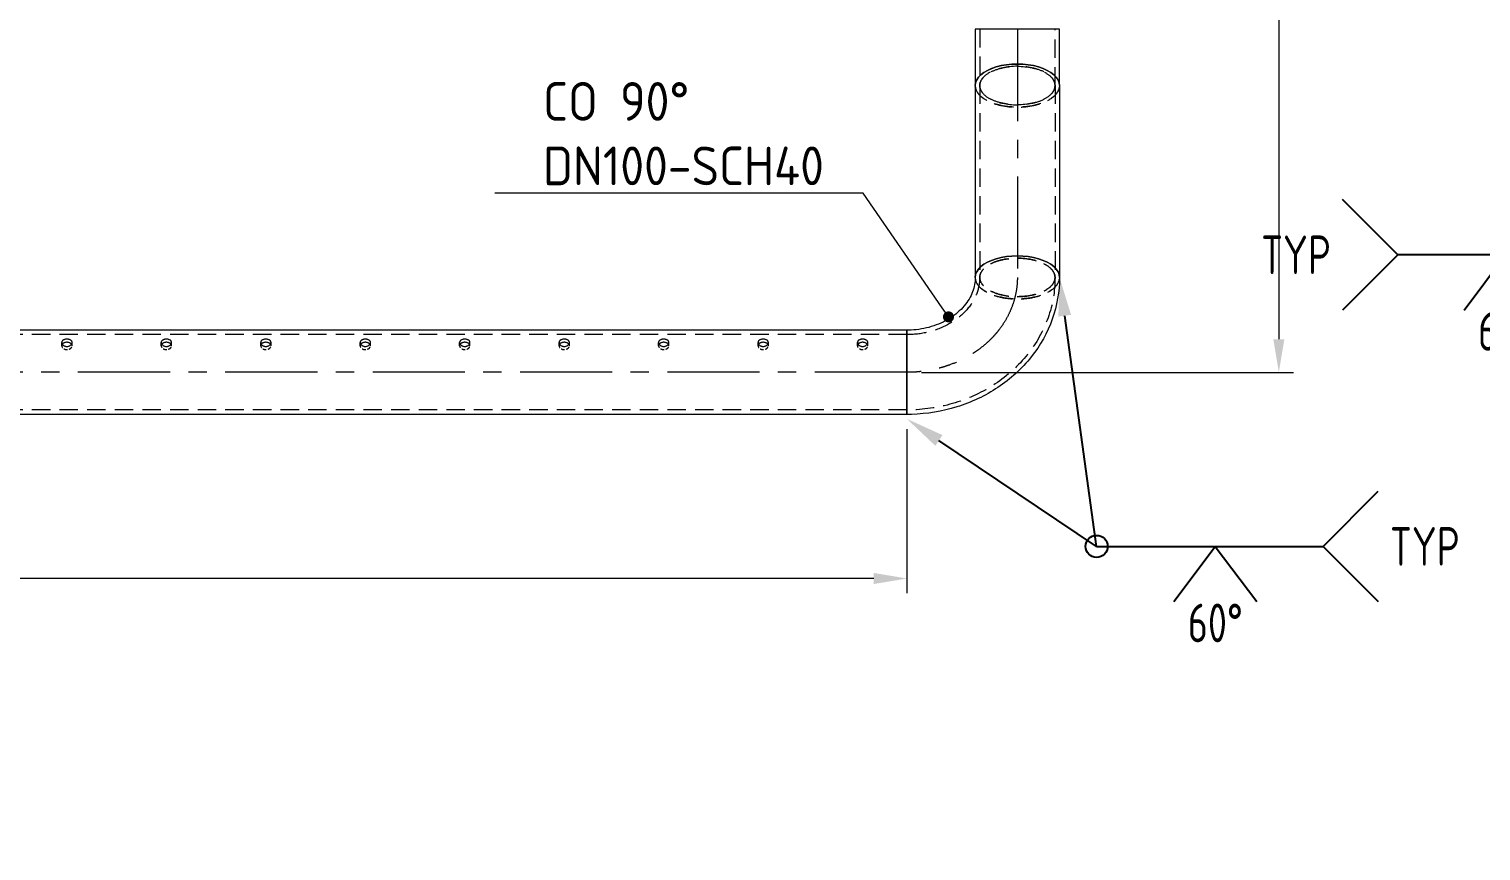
# Model space of a CAD drawing. Header units: millimetres. Extents: x -46397 to 283259, y -8690 to 23983.
# Drawn here: x 167716 to 169687, y 422 to 1538 of the extents above; entities that cross this region are included whole.
import ezdxf
from ezdxf import colors
from ezdxf.entities.mleader import LeaderData, LeaderLine
from ezdxf.math import Vec2, Vec3

# ---------------------------------------------------------------- set-up
doc = ezdxf.new("R2010")
doc.units = ezdxf.units.MM
doc.linetypes.add('CENTER', pattern=[2, 1.25, -0.25, 0.25, -0.25])
doc.linetypes.add('HIDDENX2', pattern=[0.75, 0.5, -0.25])
doc.layers.get('Defpoints').update_dxf_attribs({"lineweight": 0})
for name, color, linetype, lineweight in [('AM_5', 3, 'Continuous', 25), ('DUONGTAM', 1, 'CENTER', 0), ('NETCHINH', 7, 'Continuous', 9), ('PHANTOM 2', 8, 'Continuous', 0)]:
    doc.layers.add(name, color=color, linetype=linetype, lineweight=lineweight)
doc.layers.add('flashshoot', color=7, linetype='Continuous')
doc.styles.add('Arial', font='arial.ttf')
doc.styles.add('GHI CHÚ 1', font='isocp_IV25.ttf', dxfattribs={"width": 0.8})
doc.styles.get("Standard").update_dxf_attribs({"font": 'isocp.shx', "width": 0.8})
doc.dimstyles.new('1-30SCALE', dxfattribs={"dimtxt": 75, "dimasz": 75, "dimexe": 37.5, "dimexo": 30, "dimgap": 30, "dimtad": 1, "dimtoh": 1, "dimdec": 0, "dimdsep": 46, "dimtxsty": 'GHI CHÚ 1', "dimcen": 0.09, "dimclrd": 256, "dimclre": 256, "dimclrt": 2, "dimadec": 0, "dimazin": 0, "dimtfac": 1, "dimtdec": 0, "dimtofl": 0, "dimtmove": 0, "dimatfit": 3, "dimfxl": 1, "dimlwd": 0, "dimlwe": 0, "dimarcsym": 0})

# ---------------------------------------------------------------- blocks, each defined once
blk = doc.blocks.new('_Dot')
at = {"color": 0, "linetype": 'ByBlock', "lineweight": -2}
blk.add_line((-0.5, 0), (-1, 0), dxfattribs=at)
at = {"color": 0, "linetype": 'ByBlock', "const_width": 0.5}
blk.add_lwpolyline([(-0.25, 0, 1), (0.25, 0, 1)], format="xyb", close=True, dxfattribs=at)
blk = doc.blocks.new('A$C46e65358')
at = {"color": 150, "linetype": 'Continuous', "lineweight": 0, "ltscale": 10, "extrusion": (2.28848e-17, 1, 0)}
for p, q in [((1332.2, -259.7), (1217.9, -259.7)), ((1217.9, -259.7), (1217.9, -336.5)), ((1332.2, -336.5), (1332.2, -259.7)), ((1217.9, -336.5), (1217.9, -597)), ((1332.2, -336.5), (1332.2, -597)), ((1125, -668.7), (-3000, -668.7)), ((1125, -783), (1125, -668.7)), ((1125, -668.7), (1125, -783)), ((1125, -783), (-2842, -783))]:
    blk.add_line(p, q, dxfattribs=at)
at = {"color": 1, "linetype": 'HIDDENX2', "lineweight": 0, "ltscale": 50, "extrusion": (2.28848e-17, 1, 0)}
for p, q in [((1223.9, -259.7), (1223.9, -336.5)), ((1326.1, -336.5), (1326.1, -259.7)), ((1223.9, -336.5), (1223.9, -597)), ((1326.1, -336.5), (1326.1, -597)), ((1125, -674.7), (-3000, -674.7)), ((1125, -777), (-2842, -777))]:
    blk.add_line(p, q, dxfattribs=at)
at = {"color": 1, "linetype": 'HIDDENX2', "lineweight": 0, "ltscale": 10, "extrusion": (2.28848e-17, 1, 0)}
for p, q in [((-22, -689.7), (-22, -685.4)), ((-8, -689.7), (-8, -685.4)), ((113, -689.7), (113, -685.4)), ((127, -689.7), (127, -685.4)), ((248, -689.7), (248, -685.4)), ((262, -689.7), (262, -685.4)), ((383, -689.7), (383, -685.4)), ((397, -689.7), (397, -685.4)), ((518, -689.7), (518, -685.4)), ((532, -689.7), (532, -685.4)), ((653, -689.7), (653, -685.4)), ((667, -689.7), (667, -685.4)), ((788, -689.7), (788, -685.4)), ((802, -689.7), (802, -685.4)), ((923, -689.7), (923, -685.4)), ((937, -689.7), (937, -685.4)), ((1058, -689.7), (1058, -685.4)), ((1072, -689.7), (1072, -685.4))]:
    blk.add_line(p, q, dxfattribs=at)
at = {"color": 150, "linetype": 'Continuous', "lineweight": 0, "ltscale": 10}
for centre, major_axis, start_param, end_param in [((1275, -336.5), (57.2, 0), -0.000029, 3.141593), ((1275, -336.5), (-57.2, 0), 0, 0.00003), ((1275, -597), (57.2, 0), -0.000029, 3.141593), ((1275, -597), (-57.2, 0), 0, 0.00003)]:
    blk.add_ellipse(centre, major_axis=major_axis, ratio=0.511877, start_param=start_param, end_param=end_param, dxfattribs=at)
at = {"color": 150, "linetype": 'Continuous', "lineweight": 0, "ltscale": 10, "extrusion": (0, 0, -1)}
for centre, major_axis in [((1275, -336.5), (-57.1, 0)), ((1275, -597), (-57.2, 0))]:
    blk.add_ellipse(centre, major_axis=major_axis, ratio=0.511877, start_param=0, end_param=3.141593, dxfattribs=at)
at = {"color": 1, "linetype": 'HIDDENX2', "lineweight": 0, "ltscale": 50}
for centre, major_axis, start_param, end_param in [((1275, -336.5), (51.1, 0), -3.141592653589793, 3.141592653589793), ((1275, -336.5), (-57.2, 0), 0.000029, 3.141563), ((1275, -597), (51.1, 0), -3.141592653589798, 3.141592653589789), ((1275, -597), (-57.2, 0), 0.000029, 3.141563)]:
    blk.add_ellipse(centre, major_axis=major_axis, ratio=0.511877, start_param=start_param, end_param=end_param, dxfattribs=at)
at = {"color": 1, "linetype": 'HIDDENX2', "lineweight": 0, "ltscale": 50, "extrusion": (0, 0, -1)}
blk.add_ellipse((1275, -336.5), major_axis=(-51.1, 0), ratio=0.511877, dxfattribs=at)
for centre, major_axis, start_param, end_param in [((1275, -336.5), (57.2, 0), 0, 3.141593), ((1275, -597), (51.1, 0), -3.141592653589793, 3.141592653589793), ((1275, -597), (57.1, 0), 0, 3.141593)]:
    blk.add_ellipse(centre, major_axis=major_axis, ratio=0.511877, start_param=start_param, end_param=end_param, dxfattribs=at)
at = {"color": 150, "linetype": 'Continuous', "lineweight": 0, "ltscale": 10}
for points, knots in [([(1217.9, -597), (1217.9, -603.5), (1216.7, -610.1), (1211.7, -623.1), (1207.9, -629.6), (1197.5, -642), (1190.8, -647.8), (1175.6, -657.3), (1167.2, -661.1), (1149.5, -666.5), (1140.2, -668.1), (1128.8, -668.7), (1126.9, -668.7), (1125, -668.7)], [0, 0, 0, 0, 0.314159, 0.314159, 0.628319, 0.628319, 0.942478, 0.942478, 1.2328, 1.2328, 1.514052, 1.514052, 1.570796, 1.570796, 1.570796, 1.570796]), ([(1332.2, -597), (1332.2, -616.2), (1328.8, -635.4), (1315.8, -672.1), (1306.1, -689.4), (1281.2, -720.9), (1265.8, -734.9), (1231.5, -757.8), (1212.6, -766.7), (1172.9, -779), (1152.2, -782.3), (1129.2, -783), (1127.1, -783), (1125, -783)], [0, 0, 0, 0, 0.295363, 0.295363, 0.596531, 0.596531, 0.91069, 0.91069, 1.224849, 1.224849, 1.539008, 1.539008, 1.570796, 1.570796, 1.570796, 1.570796]), ([(-15, -680.8), (-14.6, -680.8), (-14.1, -680.8), (-13.2, -680.9), (-12.8, -681), (-11.9, -681.2), (-11.5, -681.4), (-10.7, -681.7), (-10.4, -681.9), (-9.7, -682.3), (-9.4, -682.5), (-8.9, -683), (-8.7, -683.3), (-8.4, -683.9), (-8.2, -684.2), (-8, -684.8), (-8, -685.1), (-8, -685.7), (-8, -686.1), (-8.2, -686.7), (-8.4, -687.1), (-8.7, -687.7), (-8.9, -688), (-9.4, -688.6), (-9.7, -688.9), (-10.4, -689.3), (-10.7, -689.6), (-11.5, -690), (-11.9, -690.1), (-12.8, -690.4), (-13.2, -690.5), (-14.1, -690.7), (-14.6, -690.7), (-15.4, -690.7), (-15.9, -690.7), (-16.8, -690.5), (-17.2, -690.4), (-18.1, -690.1), (-18.5, -690), (-19.3, -689.6), (-19.6, -689.3), (-20.3, -688.9), (-20.6, -688.6), (-21.1, -688), (-21.3, -687.7), (-21.6, -687.1), (-21.8, -686.7), (-22, -686.1), (-22, -685.7), (-22, -685.1), (-22, -684.8), (-21.8, -684.2), (-21.6, -683.9), (-21.3, -683.3), (-21.1, -683), (-20.6, -682.5), (-20.3, -682.3), (-19.6, -681.9), (-19.3, -681.7), (-18.5, -681.4), (-18.1, -681.2), (-17.2, -681), (-16.8, -680.9), (-15.9, -680.8), (-15.4, -680.8), (-15, -680.8)], [0, 0, 0, 0, 1.319832, 1.319832, 2.639664, 2.639664, 3.959497, 3.959497, 5.279329, 5.279329, 6.599151, 6.599151, 7.918973, 7.918973, 9.238795, 9.238795, 10.558617, 10.558617, 11.878439, 11.878439, 13.198261, 13.198261, 14.518084, 14.518084, 15.837906, 15.837906, 17.157738, 17.157738, 18.47757, 18.47757, 19.797402, 19.797402, 21.117235, 21.117235, 22.437067, 22.437067, 23.756899, 23.756899, 25.076731, 25.076731, 26.396564, 26.396564, 27.716386, 27.716386, 29.036208, 29.036208, 30.35603, 30.35603, 31.675852, 31.675852, 32.995674, 32.995674, 34.315496, 34.315496, 35.635318, 35.635318, 36.95514, 36.95514, 38.274973, 38.274973, 39.594805, 39.594805, 40.914637, 40.914637, 42.234469, 42.234469, 42.234469, 42.234469]), ([(-15, -685.1), (-15.4, -685.1), (-15.9, -685.1), (-16.8, -685.2), (-17.2, -685.3), (-18.1, -685.5), (-18.5, -685.7), (-19.3, -686), (-19.6, -686.2), (-20.3, -686.6), (-20.6, -686.8), (-21, -687.2), (-21.2, -687.4), (-21.3, -687.6)], [0, 0, 0, 0, 1.320193, 1.320193, 2.640387, 2.640387, 3.96058, 3.96058, 5.280773, 5.280773, 6.600951, 6.600951, 7.575934, 7.575934, 7.575934, 7.575934]), ([(-8.7, -687.6), (-8.8, -687.4), (-9, -687.2), (-9.4, -686.8), (-9.7, -686.6), (-10.4, -686.2), (-10.7, -686), (-11.5, -685.7), (-11.9, -685.5), (-12.8, -685.3), (-13.2, -685.2), (-14.1, -685.1), (-14.6, -685.1), (-15, -685.1)], [34.669998, 34.669998, 34.669998, 34.669998, 35.644982, 35.644982, 36.965159, 36.965159, 38.285352, 38.285352, 39.605546, 39.605546, 40.925739, 40.925739, 42.245932, 42.245932, 42.245932, 42.245932]), ([(120, -680.8), (120.4, -680.8), (120.9, -680.8), (121.8, -680.9), (122.2, -681), (123.1, -681.2), (123.5, -681.4), (124.3, -681.7), (124.6, -681.9), (125.3, -682.3), (125.6, -682.5), (126.1, -683), (126.3, -683.3), (126.6, -683.9), (126.8, -684.2), (127, -684.8), (127, -685.1), (127, -685.7), (127, -686.1), (126.8, -686.7), (126.6, -687.1), (126.3, -687.7), (126.1, -688), (125.6, -688.6), (125.3, -688.9), (124.6, -689.3), (124.3, -689.6), (123.5, -690), (123.1, -690.1), (122.2, -690.4), (121.8, -690.5), (120.9, -690.7), (120.4, -690.7), (119.6, -690.7), (119.1, -690.7), (118.2, -690.5), (117.8, -690.4), (116.9, -690.1), (116.5, -690), (115.7, -689.6), (115.4, -689.3), (114.7, -688.9), (114.4, -688.6), (113.9, -688), (113.7, -687.7), (113.4, -687.1), (113.2, -686.7), (113, -686.1), (113, -685.7), (113, -685.1), (113, -684.8), (113.2, -684.2), (113.4, -683.9), (113.7, -683.3), (113.9, -683), (114.4, -682.5), (114.7, -682.3), (115.4, -681.9), (115.7, -681.7), (116.5, -681.4), (116.9, -681.2), (117.8, -681), (118.2, -680.9), (119.1, -680.8), (119.6, -680.8), (120, -680.8)], [0, 0, 0, 0, 1.319832, 1.319832, 2.639664, 2.639664, 3.959497, 3.959497, 5.279329, 5.279329, 6.599151, 6.599151, 7.918973, 7.918973, 9.238795, 9.238795, 10.558617, 10.558617, 11.878439, 11.878439, 13.198261, 13.198261, 14.518084, 14.518084, 15.837906, 15.837906, 17.157738, 17.157738, 18.47757, 18.47757, 19.797402, 19.797402, 21.117235, 21.117235, 22.437067, 22.437067, 23.756899, 23.756899, 25.076731, 25.076731, 26.396564, 26.396564, 27.716386, 27.716386, 29.036208, 29.036208, 30.35603, 30.35603, 31.675852, 31.675852, 32.995674, 32.995674, 34.315496, 34.315496, 35.635318, 35.635318, 36.95514, 36.95514, 38.274973, 38.274973, 39.594805, 39.594805, 40.914637, 40.914637, 42.234469, 42.234469, 42.234469, 42.234469]), ([(120, -685.1), (119.6, -685.1), (119.1, -685.1), (118.2, -685.2), (117.8, -685.3), (116.9, -685.5), (116.5, -685.7), (115.7, -686), (115.4, -686.2), (114.7, -686.6), (114.4, -686.8), (114, -687.2), (113.8, -687.4), (113.7, -687.6)], [0, 0, 0, 0, 1.320193, 1.320193, 2.640387, 2.640387, 3.96058, 3.96058, 5.280773, 5.280773, 6.600951, 6.600951, 7.575934, 7.575934, 7.575934, 7.575934]), ([(126.3, -687.6), (126.2, -687.4), (126, -687.2), (125.6, -686.8), (125.3, -686.6), (124.6, -686.2), (124.3, -686), (123.5, -685.7), (123.1, -685.5), (122.2, -685.3), (121.8, -685.2), (120.9, -685.1), (120.4, -685.1), (120, -685.1)], [34.669998, 34.669998, 34.669998, 34.669998, 35.644982, 35.644982, 36.965159, 36.965159, 38.285352, 38.285352, 39.605546, 39.605546, 40.925739, 40.925739, 42.245932, 42.245932, 42.245932, 42.245932]), ([(255, -680.8), (255.4, -680.8), (255.9, -680.8), (256.8, -680.9), (257.2, -681), (258.1, -681.2), (258.5, -681.4), (259.3, -681.7), (259.6, -681.9), (260.3, -682.3), (260.6, -682.5), (261.1, -683), (261.3, -683.3), (261.6, -683.9), (261.8, -684.2), (262, -684.8), (262, -685.1), (262, -685.7), (262, -686.1), (261.8, -686.7), (261.6, -687.1), (261.3, -687.7), (261.1, -688), (260.6, -688.6), (260.3, -688.9), (259.6, -689.3), (259.3, -689.6), (258.5, -690), (258.1, -690.1), (257.2, -690.4), (256.8, -690.5), (255.9, -690.7), (255.4, -690.7), (254.6, -690.7), (254.1, -690.7), (253.2, -690.5), (252.8, -690.4), (251.9, -690.1), (251.5, -690), (250.7, -689.6), (250.4, -689.3), (249.7, -688.9), (249.4, -688.6), (248.9, -688), (248.7, -687.7), (248.4, -687.1), (248.2, -686.7), (248, -686.1), (248, -685.7), (248, -685.1), (248, -684.8), (248.2, -684.2), (248.4, -683.9), (248.7, -683.3), (248.9, -683), (249.4, -682.5), (249.7, -682.3), (250.4, -681.9), (250.7, -681.7), (251.5, -681.4), (251.9, -681.2), (252.8, -681), (253.2, -680.9), (254.1, -680.8), (254.6, -680.8), (255, -680.8)], [0, 0, 0, 0, 1.319832, 1.319832, 2.639664, 2.639664, 3.959497, 3.959497, 5.279329, 5.279329, 6.599151, 6.599151, 7.918973, 7.918973, 9.238795, 9.238795, 10.558617, 10.558617, 11.878439, 11.878439, 13.198261, 13.198261, 14.518084, 14.518084, 15.837906, 15.837906, 17.157738, 17.157738, 18.47757, 18.47757, 19.797402, 19.797402, 21.117235, 21.117235, 22.437067, 22.437067, 23.756899, 23.756899, 25.076731, 25.076731, 26.396564, 26.396564, 27.716386, 27.716386, 29.036208, 29.036208, 30.35603, 30.35603, 31.675852, 31.675852, 32.995674, 32.995674, 34.315496, 34.315496, 35.635318, 35.635318, 36.95514, 36.95514, 38.274973, 38.274973, 39.594805, 39.594805, 40.914637, 40.914637, 42.234469, 42.234469, 42.234469, 42.234469]), ([(255, -685.1), (254.6, -685.1), (254.1, -685.1), (253.2, -685.2), (252.8, -685.3), (251.9, -685.5), (251.5, -685.7), (250.7, -686), (250.4, -686.2), (249.7, -686.6), (249.4, -686.8), (249, -687.2), (248.8, -687.4), (248.7, -687.6)], [0, 0, 0, 0, 1.320193, 1.320193, 2.640387, 2.640387, 3.96058, 3.96058, 5.280773, 5.280773, 6.600951, 6.600951, 7.575934, 7.575934, 7.575934, 7.575934]), ([(261.3, -687.6), (261.2, -687.4), (261, -687.2), (260.6, -686.8), (260.3, -686.6), (259.6, -686.2), (259.3, -686), (258.5, -685.7), (258.1, -685.5), (257.2, -685.3), (256.8, -685.2), (255.9, -685.1), (255.4, -685.1), (255, -685.1)], [34.669998, 34.669998, 34.669998, 34.669998, 35.644982, 35.644982, 36.965159, 36.965159, 38.285352, 38.285352, 39.605546, 39.605546, 40.925739, 40.925739, 42.245932, 42.245932, 42.245932, 42.245932]), ([(390, -680.8), (390.4, -680.8), (390.9, -680.8), (391.8, -680.9), (392.2, -681), (393.1, -681.2), (393.5, -681.4), (394.3, -681.7), (394.6, -681.9), (395.3, -682.3), (395.6, -682.5), (396.1, -683), (396.3, -683.3), (396.6, -683.9), (396.8, -684.2), (397, -684.8), (397, -685.1), (397, -685.7), (397, -686.1), (396.8, -686.7), (396.6, -687.1), (396.3, -687.7), (396.1, -688), (395.6, -688.6), (395.3, -688.9), (394.6, -689.3), (394.3, -689.6), (393.5, -690), (393.1, -690.1), (392.2, -690.4), (391.8, -690.5), (390.9, -690.7), (390.4, -690.7), (389.6, -690.7), (389.1, -690.7), (388.2, -690.5), (387.8, -690.4), (386.9, -690.1), (386.5, -690), (385.7, -689.6), (385.4, -689.3), (384.7, -688.9), (384.4, -688.6), (383.9, -688), (383.7, -687.7), (383.4, -687.1), (383.2, -686.7), (383, -686.1), (383, -685.7), (383, -685.1), (383, -684.8), (383.2, -684.2), (383.4, -683.9), (383.7, -683.3), (383.9, -683), (384.4, -682.5), (384.7, -682.3), (385.4, -681.9), (385.7, -681.7), (386.5, -681.4), (386.9, -681.2), (387.8, -681), (388.2, -680.9), (389.1, -680.8), (389.6, -680.8), (390, -680.8)], [0, 0, 0, 0, 1.319832, 1.319832, 2.639664, 2.639664, 3.959497, 3.959497, 5.279329, 5.279329, 6.599151, 6.599151, 7.918973, 7.918973, 9.238795, 9.238795, 10.558617, 10.558617, 11.878439, 11.878439, 13.198261, 13.198261, 14.518084, 14.518084, 15.837906, 15.837906, 17.157738, 17.157738, 18.47757, 18.47757, 19.797402, 19.797402, 21.117235, 21.117235, 22.437067, 22.437067, 23.756899, 23.756899, 25.076731, 25.076731, 26.396564, 26.396564, 27.716386, 27.716386, 29.036208, 29.036208, 30.35603, 30.35603, 31.675852, 31.675852, 32.995674, 32.995674, 34.315496, 34.315496, 35.635318, 35.635318, 36.95514, 36.95514, 38.274973, 38.274973, 39.594805, 39.594805, 40.914637, 40.914637, 42.234469, 42.234469, 42.234469, 42.234469]), ([(390, -685.1), (389.6, -685.1), (389.1, -685.1), (388.2, -685.2), (387.8, -685.3), (386.9, -685.5), (386.5, -685.7), (385.7, -686), (385.4, -686.2), (384.7, -686.6), (384.4, -686.8), (384, -687.2), (383.8, -687.4), (383.7, -687.6)], [0, 0, 0, 0, 1.320193, 1.320193, 2.640387, 2.640387, 3.96058, 3.96058, 5.280773, 5.280773, 6.600951, 6.600951, 7.575934, 7.575934, 7.575934, 7.575934]), ([(396.3, -687.6), (396.2, -687.4), (396, -687.2), (395.6, -686.8), (395.3, -686.6), (394.6, -686.2), (394.3, -686), (393.5, -685.7), (393.1, -685.5), (392.2, -685.3), (391.8, -685.2), (390.9, -685.1), (390.4, -685.1), (390, -685.1)], [34.669998, 34.669998, 34.669998, 34.669998, 35.644982, 35.644982, 36.965159, 36.965159, 38.285352, 38.285352, 39.605546, 39.605546, 40.925739, 40.925739, 42.245932, 42.245932, 42.245932, 42.245932]), ([(525, -680.8), (525.4, -680.8), (525.9, -680.8), (526.8, -680.9), (527.2, -681), (528.1, -681.2), (528.5, -681.4), (529.3, -681.7), (529.6, -681.9), (530.3, -682.3), (530.6, -682.5), (531.1, -683), (531.3, -683.3), (531.6, -683.9), (531.8, -684.2), (532, -684.8), (532, -685.1), (532, -685.7), (532, -686.1), (531.8, -686.7), (531.6, -687.1), (531.3, -687.7), (531.1, -688), (530.6, -688.6), (530.3, -688.9), (529.6, -689.3), (529.3, -689.6), (528.5, -690), (528.1, -690.1), (527.2, -690.4), (526.8, -690.5), (525.9, -690.7), (525.4, -690.7), (524.6, -690.7), (524.1, -690.7), (523.2, -690.5), (522.8, -690.4), (521.9, -690.1), (521.5, -690), (520.7, -689.6), (520.4, -689.3), (519.7, -688.9), (519.4, -688.6), (518.9, -688), (518.7, -687.7), (518.4, -687.1), (518.2, -686.7), (518, -686.1), (518, -685.7), (518, -685.1), (518, -684.8), (518.2, -684.2), (518.4, -683.9), (518.7, -683.3), (518.9, -683), (519.4, -682.5), (519.7, -682.3), (520.4, -681.9), (520.7, -681.7), (521.5, -681.4), (521.9, -681.2), (522.8, -681), (523.2, -680.9), (524.1, -680.8), (524.6, -680.8), (525, -680.8)], [0, 0, 0, 0, 1.319832, 1.319832, 2.639664, 2.639664, 3.959497, 3.959497, 5.279329, 5.279329, 6.599151, 6.599151, 7.918973, 7.918973, 9.238795, 9.238795, 10.558617, 10.558617, 11.878439, 11.878439, 13.198261, 13.198261, 14.518084, 14.518084, 15.837906, 15.837906, 17.157738, 17.157738, 18.47757, 18.47757, 19.797402, 19.797402, 21.117235, 21.117235, 22.437067, 22.437067, 23.756899, 23.756899, 25.076731, 25.076731, 26.396564, 26.396564, 27.716386, 27.716386, 29.036208, 29.036208, 30.35603, 30.35603, 31.675852, 31.675852, 32.995674, 32.995674, 34.315496, 34.315496, 35.635318, 35.635318, 36.95514, 36.95514, 38.274973, 38.274973, 39.594805, 39.594805, 40.914637, 40.914637, 42.234469, 42.234469, 42.234469, 42.234469]), ([(525, -685.1), (524.6, -685.1), (524.1, -685.1), (523.2, -685.2), (522.8, -685.3), (521.9, -685.5), (521.5, -685.7), (520.7, -686), (520.4, -686.2), (519.7, -686.6), (519.4, -686.8), (519, -687.2), (518.8, -687.4), (518.7, -687.6)], [0, 0, 0, 0, 1.320193, 1.320193, 2.640387, 2.640387, 3.96058, 3.96058, 5.280773, 5.280773, 6.600951, 6.600951, 7.575934, 7.575934, 7.575934, 7.575934]), ([(531.3, -687.6), (531.2, -687.4), (531, -687.2), (530.6, -686.8), (530.3, -686.6), (529.6, -686.2), (529.3, -686), (528.5, -685.7), (528.1, -685.5), (527.2, -685.3), (526.8, -685.2), (525.9, -685.1), (525.4, -685.1), (525, -685.1)], [34.669998, 34.669998, 34.669998, 34.669998, 35.644982, 35.644982, 36.965159, 36.965159, 38.285352, 38.285352, 39.605546, 39.605546, 40.925739, 40.925739, 42.245932, 42.245932, 42.245932, 42.245932]), ([(660, -680.8), (660.4, -680.8), (660.9, -680.8), (661.8, -680.9), (662.2, -681), (663.1, -681.2), (663.5, -681.4), (664.3, -681.7), (664.6, -681.9), (665.3, -682.3), (665.6, -682.5), (666.1, -683), (666.3, -683.3), (666.6, -683.9), (666.8, -684.2), (667, -684.8), (667, -685.1), (667, -685.7), (667, -686.1), (666.8, -686.7), (666.6, -687.1), (666.3, -687.7), (666.1, -688), (665.6, -688.6), (665.3, -688.9), (664.6, -689.3), (664.3, -689.6), (663.5, -690), (663.1, -690.1), (662.2, -690.4), (661.8, -690.5), (660.9, -690.7), (660.4, -690.7), (659.6, -690.7), (659.1, -690.7), (658.2, -690.5), (657.8, -690.4), (656.9, -690.1), (656.5, -690), (655.7, -689.6), (655.4, -689.3), (654.7, -688.9), (654.4, -688.6), (653.9, -688), (653.7, -687.7), (653.4, -687.1), (653.2, -686.7), (653, -686.1), (653, -685.7), (653, -685.1), (653, -684.8), (653.2, -684.2), (653.4, -683.9), (653.7, -683.3), (653.9, -683), (654.4, -682.5), (654.7, -682.3), (655.4, -681.9), (655.7, -681.7), (656.5, -681.4), (656.9, -681.2), (657.8, -681), (658.2, -680.9), (659.1, -680.8), (659.6, -680.8), (660, -680.8)], [0, 0, 0, 0, 1.319832, 1.319832, 2.639664, 2.639664, 3.959497, 3.959497, 5.279329, 5.279329, 6.599151, 6.599151, 7.918973, 7.918973, 9.238795, 9.238795, 10.558617, 10.558617, 11.878439, 11.878439, 13.198261, 13.198261, 14.518084, 14.518084, 15.837906, 15.837906, 17.157738, 17.157738, 18.47757, 18.47757, 19.797402, 19.797402, 21.117235, 21.117235, 22.437067, 22.437067, 23.756899, 23.756899, 25.076731, 25.076731, 26.396564, 26.396564, 27.716386, 27.716386, 29.036208, 29.036208, 30.35603, 30.35603, 31.675852, 31.675852, 32.995674, 32.995674, 34.315496, 34.315496, 35.635318, 35.635318, 36.95514, 36.95514, 38.274973, 38.274973, 39.594805, 39.594805, 40.914637, 40.914637, 42.234469, 42.234469, 42.234469, 42.234469]), ([(660, -685.1), (659.6, -685.1), (659.1, -685.1), (658.2, -685.2), (657.8, -685.3), (656.9, -685.5), (656.5, -685.7), (655.7, -686), (655.4, -686.2), (654.7, -686.6), (654.4, -686.8), (654, -687.2), (653.8, -687.4), (653.7, -687.6)], [0, 0, 0, 0, 1.320193, 1.320193, 2.640387, 2.640387, 3.96058, 3.96058, 5.280773, 5.280773, 6.600951, 6.600951, 7.575934, 7.575934, 7.575934, 7.575934]), ([(666.3, -687.6), (666.2, -687.4), (666, -687.2), (665.6, -686.8), (665.3, -686.6), (664.6, -686.2), (664.3, -686), (663.5, -685.7), (663.1, -685.5), (662.2, -685.3), (661.8, -685.2), (660.9, -685.1), (660.4, -685.1), (660, -685.1)], [34.669998, 34.669998, 34.669998, 34.669998, 35.644982, 35.644982, 36.965159, 36.965159, 38.285352, 38.285352, 39.605546, 39.605546, 40.925739, 40.925739, 42.245932, 42.245932, 42.245932, 42.245932]), ([(795, -680.8), (795.4, -680.8), (795.9, -680.8), (796.8, -680.9), (797.2, -681), (798.1, -681.2), (798.5, -681.4), (799.3, -681.7), (799.6, -681.9), (800.3, -682.3), (800.6, -682.5), (801.1, -683), (801.3, -683.3), (801.6, -683.9), (801.8, -684.2), (802, -684.8), (802, -685.1), (802, -685.7), (802, -686.1), (801.8, -686.7), (801.6, -687.1), (801.3, -687.7), (801.1, -688), (800.6, -688.6), (800.3, -688.9), (799.6, -689.3), (799.3, -689.6), (798.5, -690), (798.1, -690.1), (797.2, -690.4), (796.8, -690.5), (795.9, -690.7), (795.4, -690.7), (794.6, -690.7), (794.1, -690.7), (793.2, -690.5), (792.8, -690.4), (791.9, -690.1), (791.5, -690), (790.7, -689.6), (790.4, -689.3), (789.7, -688.9), (789.4, -688.6), (788.9, -688), (788.7, -687.7), (788.4, -687.1), (788.2, -686.7), (788, -686.1), (788, -685.7), (788, -685.1), (788, -684.8), (788.2, -684.2), (788.4, -683.9), (788.7, -683.3), (788.9, -683), (789.4, -682.5), (789.7, -682.3), (790.4, -681.9), (790.7, -681.7), (791.5, -681.4), (791.9, -681.2), (792.8, -681), (793.2, -680.9), (794.1, -680.8), (794.6, -680.8), (795, -680.8)], [0, 0, 0, 0, 1.319832, 1.319832, 2.639664, 2.639664, 3.959497, 3.959497, 5.279329, 5.279329, 6.599151, 6.599151, 7.918973, 7.918973, 9.238795, 9.238795, 10.558617, 10.558617, 11.878439, 11.878439, 13.198261, 13.198261, 14.518084, 14.518084, 15.837906, 15.837906, 17.157738, 17.157738, 18.47757, 18.47757, 19.797402, 19.797402, 21.117235, 21.117235, 22.437067, 22.437067, 23.756899, 23.756899, 25.076731, 25.076731, 26.396564, 26.396564, 27.716386, 27.716386, 29.036208, 29.036208, 30.35603, 30.35603, 31.675852, 31.675852, 32.995674, 32.995674, 34.315496, 34.315496, 35.635318, 35.635318, 36.95514, 36.95514, 38.274973, 38.274973, 39.594805, 39.594805, 40.914637, 40.914637, 42.234469, 42.234469, 42.234469, 42.234469]), ([(795, -685.1), (794.6, -685.1), (794.1, -685.1), (793.2, -685.2), (792.8, -685.3), (791.9, -685.5), (791.5, -685.7), (790.7, -686), (790.4, -686.2), (789.7, -686.6), (789.4, -686.8), (789, -687.2), (788.8, -687.4), (788.7, -687.6)], [0, 0, 0, 0, 1.320193, 1.320193, 2.640387, 2.640387, 3.96058, 3.96058, 5.280773, 5.280773, 6.600951, 6.600951, 7.575934, 7.575934, 7.575934, 7.575934]), ([(801.3, -687.6), (801.2, -687.4), (801, -687.2), (800.6, -686.8), (800.3, -686.6), (799.6, -686.2), (799.3, -686), (798.5, -685.7), (798.1, -685.5), (797.2, -685.3), (796.8, -685.2), (795.9, -685.1), (795.4, -685.1), (795, -685.1)], [34.669998, 34.669998, 34.669998, 34.669998, 35.644982, 35.644982, 36.965159, 36.965159, 38.285352, 38.285352, 39.605546, 39.605546, 40.925739, 40.925739, 42.245932, 42.245932, 42.245932, 42.245932]), ([(930, -680.8), (930.4, -680.8), (930.9, -680.8), (931.8, -680.9), (932.2, -681), (933.1, -681.2), (933.5, -681.4), (934.3, -681.7), (934.6, -681.9), (935.3, -682.3), (935.6, -682.5), (936.1, -683), (936.3, -683.3), (936.6, -683.9), (936.8, -684.2), (937, -684.8), (937, -685.1), (937, -685.7), (937, -686.1), (936.8, -686.7), (936.6, -687.1), (936.3, -687.7), (936.1, -688), (935.6, -688.6), (935.3, -688.9), (934.6, -689.3), (934.3, -689.6), (933.5, -690), (933.1, -690.1), (932.2, -690.4), (931.8, -690.5), (930.9, -690.7), (930.4, -690.7), (929.6, -690.7), (929.1, -690.7), (928.2, -690.5), (927.8, -690.4), (926.9, -690.1), (926.5, -690), (925.7, -689.6), (925.4, -689.3), (924.7, -688.9), (924.4, -688.6), (923.9, -688), (923.7, -687.7), (923.4, -687.1), (923.2, -686.7), (923, -686.1), (923, -685.7), (923, -685.1), (923, -684.8), (923.2, -684.2), (923.4, -683.9), (923.7, -683.3), (923.9, -683), (924.4, -682.5), (924.7, -682.3), (925.4, -681.9), (925.7, -681.7), (926.5, -681.4), (926.9, -681.2), (927.8, -681), (928.2, -680.9), (929.1, -680.8), (929.6, -680.8), (930, -680.8)], [0, 0, 0, 0, 1.319832, 1.319832, 2.639664, 2.639664, 3.959497, 3.959497, 5.279329, 5.279329, 6.599151, 6.599151, 7.918973, 7.918973, 9.238795, 9.238795, 10.558617, 10.558617, 11.878439, 11.878439, 13.198261, 13.198261, 14.518084, 14.518084, 15.837906, 15.837906, 17.157738, 17.157738, 18.47757, 18.47757, 19.797402, 19.797402, 21.117235, 21.117235, 22.437067, 22.437067, 23.756899, 23.756899, 25.076731, 25.076731, 26.396564, 26.396564, 27.716386, 27.716386, 29.036208, 29.036208, 30.35603, 30.35603, 31.675852, 31.675852, 32.995674, 32.995674, 34.315496, 34.315496, 35.635318, 35.635318, 36.95514, 36.95514, 38.274973, 38.274973, 39.594805, 39.594805, 40.914637, 40.914637, 42.234469, 42.234469, 42.234469, 42.234469]), ([(930, -685.1), (929.6, -685.1), (929.1, -685.1), (928.2, -685.2), (927.8, -685.3), (926.9, -685.5), (926.5, -685.7), (925.7, -686), (925.4, -686.2), (924.7, -686.6), (924.4, -686.8), (924, -687.2), (923.8, -687.4), (923.7, -687.6)], [0, 0, 0, 0, 1.320193, 1.320193, 2.640387, 2.640387, 3.96058, 3.96058, 5.280773, 5.280773, 6.600951, 6.600951, 7.575934, 7.575934, 7.575934, 7.575934]), ([(936.3, -687.6), (936.2, -687.4), (936, -687.2), (935.6, -686.8), (935.3, -686.6), (934.6, -686.2), (934.3, -686), (933.5, -685.7), (933.1, -685.5), (932.2, -685.3), (931.8, -685.2), (930.9, -685.1), (930.4, -685.1), (930, -685.1)], [34.669998, 34.669998, 34.669998, 34.669998, 35.644982, 35.644982, 36.965159, 36.965159, 38.285352, 38.285352, 39.605546, 39.605546, 40.925739, 40.925739, 42.245932, 42.245932, 42.245932, 42.245932]), ([(1065, -680.8), (1065.4, -680.8), (1065.9, -680.8), (1066.8, -680.9), (1067.2, -681), (1068.1, -681.2), (1068.5, -681.4), (1069.3, -681.7), (1069.6, -681.9), (1070.3, -682.3), (1070.6, -682.5), (1071.1, -683), (1071.3, -683.3), (1071.6, -683.9), (1071.8, -684.2), (1072, -684.8), (1072, -685.1), (1072, -685.7), (1072, -686.1), (1071.8, -686.7), (1071.6, -687.1), (1071.3, -687.7), (1071.1, -688), (1070.6, -688.6), (1070.3, -688.9), (1069.6, -689.3), (1069.3, -689.6), (1068.5, -690), (1068.1, -690.1), (1067.2, -690.4), (1066.8, -690.5), (1065.9, -690.7), (1065.4, -690.7), (1064.6, -690.7), (1064.1, -690.7), (1063.2, -690.5), (1062.8, -690.4), (1061.9, -690.1), (1061.5, -690), (1060.7, -689.6), (1060.4, -689.3), (1059.7, -688.9), (1059.4, -688.6), (1058.9, -688), (1058.7, -687.7), (1058.4, -687.1), (1058.2, -686.7), (1058, -686.1), (1058, -685.7), (1058, -685.1), (1058, -684.8), (1058.2, -684.2), (1058.4, -683.9), (1058.7, -683.3), (1058.9, -683), (1059.4, -682.5), (1059.7, -682.3), (1060.4, -681.9), (1060.7, -681.7), (1061.5, -681.4), (1061.9, -681.2), (1062.8, -681), (1063.2, -680.9), (1064.1, -680.8), (1064.6, -680.8), (1065, -680.8)], [0, 0, 0, 0, 1.319832, 1.319832, 2.639664, 2.639664, 3.959497, 3.959497, 5.279329, 5.279329, 6.599151, 6.599151, 7.918973, 7.918973, 9.238795, 9.238795, 10.558617, 10.558617, 11.878439, 11.878439, 13.198261, 13.198261, 14.518084, 14.518084, 15.837906, 15.837906, 17.157738, 17.157738, 18.47757, 18.47757, 19.797402, 19.797402, 21.117235, 21.117235, 22.437067, 22.437067, 23.756899, 23.756899, 25.076731, 25.076731, 26.396564, 26.396564, 27.716386, 27.716386, 29.036208, 29.036208, 30.35603, 30.35603, 31.675852, 31.675852, 32.995674, 32.995674, 34.315496, 34.315496, 35.635318, 35.635318, 36.95514, 36.95514, 38.274973, 38.274973, 39.594805, 39.594805, 40.914637, 40.914637, 42.234469, 42.234469, 42.234469, 42.234469]), ([(1065, -685.1), (1064.6, -685.1), (1064.1, -685.1), (1063.2, -685.2), (1062.8, -685.3), (1061.9, -685.5), (1061.5, -685.7), (1060.7, -686), (1060.4, -686.2), (1059.7, -686.6), (1059.4, -686.8), (1059, -687.2), (1058.8, -687.4), (1058.7, -687.6)], [0, 0, 0, 0, 1.320193, 1.320193, 2.640387, 2.640387, 3.96058, 3.96058, 5.280773, 5.280773, 6.600951, 6.600951, 7.575934, 7.575934, 7.575934, 7.575934]), ([(1071.3, -687.6), (1071.2, -687.4), (1071, -687.2), (1070.6, -686.8), (1070.3, -686.6), (1069.6, -686.2), (1069.3, -686), (1068.5, -685.7), (1068.1, -685.5), (1067.2, -685.3), (1066.8, -685.2), (1065.9, -685.1), (1065.4, -685.1), (1065, -685.1)], [34.669998, 34.669998, 34.669998, 34.669998, 35.644982, 35.644982, 36.965159, 36.965159, 38.285352, 38.285352, 39.605546, 39.605546, 40.925739, 40.925739, 42.245932, 42.245932, 42.245932, 42.245932])]:
    blk.add_open_spline(points, degree=3, knots=knots, dxfattribs=at)
at = {"color": 1, "linetype": 'HIDDENX2', "lineweight": 0, "ltscale": 50}
for points, knots in [([(1223.9, -597), (1223.9, -604.3), (1222.6, -611.5), (1217.1, -625.9), (1213, -633), (1201.7, -646.4), (1194.5, -652.6), (1178.2, -662.8), (1169.2, -666.9), (1150.1, -672.6), (1140, -674.2), (1128.3, -674.7), (1126.6, -674.7), (1125, -674.7)], [0, 0, 0, 0, 0.314159, 0.314159, 0.628319, 0.628319, 0.942478, 0.942478, 1.237738, 1.237738, 1.524754, 1.524754, 1.570796, 1.570796, 1.570796, 1.570796]), ([(1326.1, -597), (1326.1, -615.6), (1322.9, -634.3), (1310.2, -669.7), (1300.8, -686.6), (1276.5, -717), (1261.6, -730.5), (1228.2, -752.7), (1209.8, -761.3), (1171.2, -773.1), (1150.9, -776.4), (1128.8, -777), (1126.9, -777), (1125, -777)], [0, 0, 0, 0, 0.296857, 0.296857, 0.599291, 0.599291, 0.91345, 0.91345, 1.227609, 1.227609, 1.541768, 1.541768, 1.570796, 1.570796, 1.570796, 1.570796])]:
    blk.add_open_spline(points, degree=3, knots=knots, dxfattribs=at)
at = {"color": 1, "linetype": 'HIDDENX2', "lineweight": 0, "ltscale": 10}
for points in [[(-21.3, -687.6), (-21.4, -687.7), (-21.4, -687.8), (-21.6, -688.1), (-21.8, -688.4), (-22, -689.1), (-22, -689.4), (-22, -690), (-22, -690.3), (-21.8, -691), (-21.6, -691.3), (-21.3, -692), (-21.1, -692.3), (-20.6, -692.9), (-20.3, -693.1), (-19.6, -693.6), (-19.3, -693.8), (-18.5, -694.2), (-18.1, -694.4), (-17.2, -694.7), (-16.8, -694.8), (-15.9, -695), (-15.4, -695), (-14.6, -695), (-14.1, -695), (-13.2, -694.8), (-12.8, -694.7), (-11.9, -694.4), (-11.5, -694.2), (-10.7, -693.8), (-10.4, -693.6), (-9.7, -693.1), (-9.4, -692.9), (-8.9, -692.3), (-8.7, -692), (-8.4, -691.3), (-8.2, -691), (-8, -690.3), (-8, -690), (-8, -689.4), (-8, -689.1), (-8.2, -688.4), (-8.4, -688.1), (-8.6, -687.8), (-8.6, -687.7), (-8.7, -687.6)], [(113.7, -687.6), (113.6, -687.7), (113.6, -687.8), (113.4, -688.1), (113.2, -688.4), (113, -689.1), (113, -689.4), (113, -690), (113, -690.3), (113.2, -691), (113.4, -691.3), (113.7, -692), (113.9, -692.3), (114.4, -692.9), (114.7, -693.1), (115.4, -693.6), (115.7, -693.8), (116.5, -694.2), (116.9, -694.4), (117.8, -694.7), (118.2, -694.8), (119.1, -695), (119.6, -695), (120.4, -695), (120.9, -695), (121.8, -694.8), (122.2, -694.7), (123.1, -694.4), (123.5, -694.2), (124.3, -693.8), (124.6, -693.6), (125.3, -693.1), (125.6, -692.9), (126.1, -692.3), (126.3, -692), (126.6, -691.3), (126.8, -691), (127, -690.3), (127, -690), (127, -689.4), (127, -689.1), (126.8, -688.4), (126.6, -688.1), (126.4, -687.8), (126.4, -687.7), (126.3, -687.6)], [(248.7, -687.6), (248.6, -687.7), (248.6, -687.8), (248.4, -688.1), (248.2, -688.4), (248, -689.1), (248, -689.4), (248, -690), (248, -690.3), (248.2, -691), (248.4, -691.3), (248.7, -692), (248.9, -692.3), (249.4, -692.9), (249.7, -693.1), (250.4, -693.6), (250.7, -693.8), (251.5, -694.2), (251.9, -694.4), (252.8, -694.7), (253.2, -694.8), (254.1, -695), (254.6, -695), (255.4, -695), (255.9, -695), (256.8, -694.8), (257.2, -694.7), (258.1, -694.4), (258.5, -694.2), (259.3, -693.8), (259.6, -693.6), (260.3, -693.1), (260.6, -692.9), (261.1, -692.3), (261.3, -692), (261.6, -691.3), (261.8, -691), (262, -690.3), (262, -690), (262, -689.4), (262, -689.1), (261.8, -688.4), (261.6, -688.1), (261.4, -687.8), (261.4, -687.7), (261.3, -687.6)], [(383.7, -687.6), (383.6, -687.7), (383.6, -687.8), (383.4, -688.1), (383.2, -688.4), (383, -689.1), (383, -689.4), (383, -690), (383, -690.3), (383.2, -691), (383.4, -691.3), (383.7, -692), (383.9, -692.3), (384.4, -692.9), (384.7, -693.1), (385.4, -693.6), (385.7, -693.8), (386.5, -694.2), (386.9, -694.4), (387.8, -694.7), (388.2, -694.8), (389.1, -695), (389.6, -695), (390.4, -695), (390.9, -695), (391.8, -694.8), (392.2, -694.7), (393.1, -694.4), (393.5, -694.2), (394.3, -693.8), (394.6, -693.6), (395.3, -693.1), (395.6, -692.9), (396.1, -692.3), (396.3, -692), (396.6, -691.3), (396.8, -691), (397, -690.3), (397, -690), (397, -689.4), (397, -689.1), (396.8, -688.4), (396.6, -688.1), (396.4, -687.8), (396.4, -687.7), (396.3, -687.6)], [(518.7, -687.6), (518.6, -687.7), (518.6, -687.8), (518.4, -688.1), (518.2, -688.4), (518, -689.1), (518, -689.4), (518, -690), (518, -690.3), (518.2, -691), (518.4, -691.3), (518.7, -692), (518.9, -692.3), (519.4, -692.9), (519.7, -693.1), (520.4, -693.6), (520.7, -693.8), (521.5, -694.2), (521.9, -694.4), (522.8, -694.7), (523.2, -694.8), (524.1, -695), (524.6, -695), (525.4, -695), (525.9, -695), (526.8, -694.8), (527.2, -694.7), (528.1, -694.4), (528.5, -694.2), (529.3, -693.8), (529.6, -693.6), (530.3, -693.1), (530.6, -692.9), (531.1, -692.3), (531.3, -692), (531.6, -691.3), (531.8, -691), (532, -690.3), (532, -690), (532, -689.4), (532, -689.1), (531.8, -688.4), (531.6, -688.1), (531.4, -687.8), (531.4, -687.7), (531.3, -687.6)], [(653.7, -687.6), (653.6, -687.7), (653.6, -687.8), (653.4, -688.1), (653.2, -688.4), (653, -689.1), (653, -689.4), (653, -690), (653, -690.3), (653.2, -691), (653.4, -691.3), (653.7, -692), (653.9, -692.3), (654.4, -692.9), (654.7, -693.1), (655.4, -693.6), (655.7, -693.8), (656.5, -694.2), (656.9, -694.4), (657.8, -694.7), (658.2, -694.8), (659.1, -695), (659.6, -695), (660.4, -695), (660.9, -695), (661.8, -694.8), (662.2, -694.7), (663.1, -694.4), (663.5, -694.2), (664.3, -693.8), (664.6, -693.6), (665.3, -693.1), (665.6, -692.9), (666.1, -692.3), (666.3, -692), (666.6, -691.3), (666.8, -691), (667, -690.3), (667, -690), (667, -689.4), (667, -689.1), (666.8, -688.4), (666.6, -688.1), (666.4, -687.8), (666.4, -687.7), (666.3, -687.6)], [(788.7, -687.6), (788.6, -687.7), (788.6, -687.8), (788.4, -688.1), (788.2, -688.4), (788, -689.1), (788, -689.4), (788, -690), (788, -690.3), (788.2, -691), (788.4, -691.3), (788.7, -692), (788.9, -692.3), (789.4, -692.9), (789.7, -693.1), (790.4, -693.6), (790.7, -693.8), (791.5, -694.2), (791.9, -694.4), (792.8, -694.7), (793.2, -694.8), (794.1, -695), (794.6, -695), (795.4, -695), (795.9, -695), (796.8, -694.8), (797.2, -694.7), (798.1, -694.4), (798.5, -694.2), (799.3, -693.8), (799.6, -693.6), (800.3, -693.1), (800.6, -692.9), (801.1, -692.3), (801.3, -692), (801.6, -691.3), (801.8, -691), (802, -690.3), (802, -690), (802, -689.4), (802, -689.1), (801.8, -688.4), (801.6, -688.1), (801.4, -687.8), (801.4, -687.7), (801.3, -687.6)], [(923.7, -687.6), (923.6, -687.7), (923.6, -687.8), (923.4, -688.1), (923.2, -688.4), (923, -689.1), (923, -689.4), (923, -690), (923, -690.3), (923.2, -691), (923.4, -691.3), (923.7, -692), (923.9, -692.3), (924.4, -692.9), (924.7, -693.1), (925.4, -693.6), (925.7, -693.8), (926.5, -694.2), (926.9, -694.4), (927.8, -694.7), (928.2, -694.8), (929.1, -695), (929.6, -695), (930.4, -695), (930.9, -695), (931.8, -694.8), (932.2, -694.7), (933.1, -694.4), (933.5, -694.2), (934.3, -693.8), (934.6, -693.6), (935.3, -693.1), (935.6, -692.9), (936.1, -692.3), (936.3, -692), (936.6, -691.3), (936.8, -691), (937, -690.3), (937, -690), (937, -689.4), (937, -689.1), (936.8, -688.4), (936.6, -688.1), (936.4, -687.8), (936.4, -687.7), (936.3, -687.6)], [(1058.7, -687.6), (1058.6, -687.7), (1058.6, -687.8), (1058.4, -688.1), (1058.2, -688.4), (1058, -689.1), (1058, -689.4), (1058, -690), (1058, -690.3), (1058.2, -691), (1058.4, -691.3), (1058.7, -692), (1058.9, -692.3), (1059.4, -692.9), (1059.7, -693.1), (1060.4, -693.6), (1060.7, -693.8), (1061.5, -694.2), (1061.9, -694.4), (1062.8, -694.7), (1063.2, -694.8), (1064.1, -695), (1064.6, -695), (1065.4, -695), (1065.9, -695), (1066.8, -694.8), (1067.2, -694.7), (1068.1, -694.4), (1068.5, -694.2), (1069.3, -693.8), (1069.6, -693.6), (1070.3, -693.1), (1070.6, -692.9), (1071.1, -692.3), (1071.3, -692), (1071.6, -691.3), (1071.8, -691), (1072, -690.3), (1072, -690), (1072, -689.4), (1072, -689.1), (1071.8, -688.4), (1071.6, -688.1), (1071.4, -687.8), (1071.4, -687.7), (1071.3, -687.6)]]:
    blk.add_open_spline(points, degree=3, knots=[7.575934, 7.575934, 7.575934, 7.575934, 7.921128, 7.921128, 9.241306, 9.241306, 10.561483, 10.561483, 11.881661, 11.881661, 13.201838, 13.201838, 14.522015, 14.522015, 15.842193, 15.842193, 17.162386, 17.162386, 18.48258, 18.48258, 19.802773, 19.802773, 21.122966, 21.122966, 22.44316, 22.44316, 23.763353, 23.763353, 25.083546, 25.083546, 26.40374, 26.40374, 27.723917, 27.723917, 29.044094, 29.044094, 30.364272, 30.364272, 31.684449, 31.684449, 33.004627, 33.004627, 34.324804, 34.324804, 34.669998, 34.669998, 34.669998, 34.669998], dxfattribs=at)
at = {"layer": 'DUONGTAM', "color": 1, "ltscale": 100, "extrusion": (2.28848e-17, 1, 0)}
for p, q in [((1275, 1140), (1275, -597)), ((1125, -725.8), (-3000, -725.8))]:
    blk.add_line(p, q, dxfattribs=at)
at = {"layer": 'DUONGTAM', "color": 1, "ltscale": 100}
blk.add_open_spline([(1275, -597), (1275, -601.1), (1274.8, -605.3), (1273.8, -613.7), (1273.1, -617.9), (1271.2, -626.1), (1270, -630.2), (1267.2, -638.2), (1265.6, -642.1), (1261.9, -649.9), (1259.8, -653.7), (1255.4, -660.8), (1253.1, -664.1), (1249.5, -668.9), (1248.2, -670.5), (1246.1, -673.1), (1245.2, -674.1), (1243.4, -676.1), (1242.5, -677.1), (1239.7, -680.1), (1237.8, -682), (1231.8, -687.6), (1227.6, -691.1), (1220.8, -696.2), (1218.4, -697.8), (1213.5, -701.1), (1210.9, -702.6), (1205.7, -705.6), (1203.1, -707), (1194.8, -711.2), (1189.1, -713.6), (1180.6, -716.7), (1178, -717.5), (1173.1, -719.1), (1170.8, -719.7), (1166.1, -720.9), (1163.8, -721.5), (1156.7, -723), (1151.9, -723.8), (1144.6, -724.8), (1142, -725), (1138.2, -725.4), (1136.9, -725.5), (1134.6, -725.6), (1133.7, -725.6), (1130.6, -725.8), (1128.5, -725.8), (1126, -725.8), (1125.5, -725.8), (1125, -725.8)], degree=3, knots=[0, 0, 0, 0, 0.097524, 0.097524, 0.195048, 0.195048, 0.292572, 0.292572, 0.390095, 0.390095, 0.487619, 0.487619, 0.577062, 0.577062, 0.621586, 0.621586, 0.651092, 0.651092, 0.680597, 0.680597, 0.739609, 0.739609, 0.857633, 0.857633, 0.919344, 0.919344, 0.981658, 0.981658, 1.043972, 1.043972, 1.172685, 1.172685, 1.227885, 1.227885, 1.276651, 1.276651, 1.325416, 1.325416, 1.422946, 1.422946, 1.474463, 1.474463, 1.500211, 1.500211, 1.519439, 1.519439, 1.561178, 1.561178, 1.570796, 1.570796, 1.570796, 1.570796], dxfattribs=at)
blk = doc.blocks.new('*D659')
at = {"layer": 'Defpoints', "color": 0, "transparency": 16777216}
for p in [(164782.9, 1014.6, -1.5), (168907.9, 1014.6, -1.5), (164782.9, 791.8)]:
    blk.add_point(p, dxfattribs=at)
at = {"layer": 'PHANTOM 2', "linetype": 'Continuous', "lineweight": 0, "transparency": 16777216}
for p, q in [((164782.9, 994.6), (164782.9, 771.8)), ((168907.9, 994.6), (168907.9, 771.8)), ((168862.9, 791.8), (164827.9, 791.8))]:
    blk.add_line(p, q, dxfattribs=at)
at = {"layer": 'PHANTOM 2', "transparency": 16777216}
for points in [[(164827.9, 799.3), (164827.9, 784.3), (164782.9, 791.8)], [(168862.9, 799.3), (168862.9, 784.3), (168907.9, 791.8)]]:
    blk.add_solid(points, dxfattribs=at)
at = {"layer": 'PHANTOM 2', "color": 2, "transparency": 16777216, "insert": (166845.4, 836.8), "char_height": 50, "attachment_point": 5, "style": 'GHI CHÚ 1'}
blk.add_mtext('4125', dxfattribs=at)
blk = doc.blocks.new('*D660')
at = {"layer": 'Defpoints', "color": 0, "transparency": 16777216}
for p in [(169095.2, 2937.6, -1.5), (168907.9, 1071.7, -1.5), (169412.7, 1071.7)]:
    blk.add_point(p, dxfattribs=at)
at = {"layer": 'PHANTOM 2', "linetype": 'Continuous', "lineweight": 0, "transparency": 16777216}
for p, q in [((169115.2, 2937.6), (169432.7, 2937.6)), ((169412.7, 2892.6), (169412.7, 1116.7)), ((168927.9, 1071.7), (169432.7, 1071.7))]:
    blk.add_line(p, q, dxfattribs=at)
at = {"layer": 'PHANTOM 2', "transparency": 16777216}
for points in [[(169405.2, 2892.6), (169420.2, 2892.6), (169412.7, 2937.6)], [(169405.2, 1116.7), (169420.2, 1116.7), (169412.7, 1071.7)]]:
    blk.add_solid(points, dxfattribs=at)
at = {"layer": 'PHANTOM 2', "color": 2, "transparency": 16777216, "insert": (169367.7, 2004.7), "char_height": 50, "attachment_point": 5, "rotation": 90, "style": 'GHI CHÚ 1'}
blk.add_mtext('1866', dxfattribs=at)
blk = doc.blocks.new('*S1161')
at = {"layer": 'AM_5'}
for p, q in [((157767.7, 1231.3, -1.5), (157880.7, 1489.8, -1.5)), ((157767.7, 1231.3, -1.5), (157897.8, 1391.1, -1.5)), ((157460.3, 1231.3, -1.5), (157385.3, 1306.3, -1.5)), ((157460.3, 1231.3, -1.5), (157385.3, 1156.3, -1.5)), ((157767.7, 1231.3, -1.5), (157460.3, 1231.3, -1.5))]:
    blk.add_line(p, q, dxfattribs=at)
at = {"layer": 'AM_5', "color": 2}
for p, q in [((157550.3, 1156.3, -1.5), (157606.5, 1231.3, -1.5)), ((157606.5, 1231.3, -1.5), (157662.8, 1156.3, -1.5))]:
    blk.add_line(p, q, dxfattribs=at)
blk.add_circle((157767.7, 1231.3, -1.5), 15, dxfattribs=at)
at = {"layer": 'AM_5', "linetype": 'Continuous'}
for points in [[(157888.7, 1486.2, -1.5), (157872.7, 1493.3, -1.5), (157901.7, 1537.9, -1.5)], [(157904.5, 1385.6, -1.5), (157891, 1396.6, -1.5), (157930.9, 1431.8, -1.5)]]:
    blk.add_trace(points, dxfattribs=at)
at = {"layer": 'AM_5', "color": 2, "char_height": 52.5}
for s, insert, attachment_point in [('TYP', (157369.5, 1231.3, -1.5), 6), ('60%%d', (157606.5, 1153.6, -1.5), 2)]:
    blk.add_mtext(s, dxfattribs=dict(at, insert=insert, attachment_point=attachment_point))
blk = doc.blocks.new('*S1162')
at = {"layer": 'AM_5'}
for p, q in [((157051.4, 835.4, -1.5), (157008.3, 1148.6, -1.5)), ((157051.4, 835.4, -1.5), (156837.5, 979.2, -1.5)), ((157358.8, 835.4, -1.5), (157433.8, 910.4, -1.5)), ((157051.4, 835.4, -1.5), (157358.8, 835.4, -1.5)), ((157358.8, 835.4, -1.5), (157433.8, 760.4, -1.5))]:
    blk.add_line(p, q, dxfattribs=at)
at = {"layer": 'AM_5', "color": 2}
for p, q in [((157156.3, 760.4, -1.5), (157212.6, 835.4, -1.5)), ((157212.6, 835.4, -1.5), (157268.8, 760.4, -1.5))]:
    blk.add_line(p, q, dxfattribs=at)
blk.add_circle((157051.4, 835.4, -1.5), 15, dxfattribs=at)
at = {"layer": 'AM_5', "linetype": 'Continuous'}
for points in [[(157016.9, 1149.8, -1.5), (156999.6, 1147.4, -1.5), (157001.1, 1200.6, -1.5)], [(156842.4, 986.5, -1.5), (156832.6, 972, -1.5), (156794, 1008.5, -1.5)]]:
    blk.add_trace(points, dxfattribs=at)
at = {"layer": 'AM_5', "color": 2, "char_height": 52.5}
for s, insert, attachment_point in [('TYP', (157449.6, 835.4, -1.5), 4), ('60%%d', (157212.6, 757.7, -1.5), 2)]:
    blk.add_mtext(s, dxfattribs=dict(at, insert=insert, attachment_point=attachment_point))

msp = doc.modelspace()

# ---------------------------------------------------------------- block references
at = {"layer": 'AM_5'}
for name in ['*S1161', '*S1162']:
    msp.add_blockref(name, (12113.89, 0), dxfattribs=at)
at = {"layer": 'flashshoot'}
msp.add_blockref('A$C46e65358', (167782.85, 1797.59, -1.5), dxfattribs=at)

# ---------------------------------------------------------------- dimensions: what is measured, and where the dimension line sits
at = {"layer": 'PHANTOM 2'}
dim = msp.add_linear_dim(base=(169412.73, 1071.74), p1=(169095.18, 2937.59, -1.5), p2=(168907.85, 1071.74, -1.5), angle=90, dimstyle='1-30SCALE', override={"dimtxt": 50, "dimasz": 45, "dimexe": 20, "dimexo": 20, "dimgap": 20, "dimtmove": 1}, dxfattribs=at)
dim.commit()
dim.dimension.update_dxf_attribs({"geometry": '*D660', "text_midpoint": (169367.73, 2004.66)})
dim = msp.add_linear_dim(base=(164782.85, 791.79), p1=(168907.85, 1014.59, -1.5), p2=(164782.85, 1014.59, -1.5), dimstyle='1-30SCALE', override={"dimtxt": 50, "dimasz": 45, "dimexe": 20, "dimexo": 20, "dimgap": 20, "dimtmove": 1}, dxfattribs=at)
dim.commit()
dim.dimension.update_dxf_attribs({"geometry": '*D659', "text_midpoint": (166845.35, 836.79)})

# ---------------------------------------------------------------- leaders
at = {"color": 3, "ltscale": 5}
ml = msp.add_multileader_mtext('Standard', dxfattribs=at)
ml.set_content('{\\fArial|b0|i0|c0|p34;Khoan lỗ %%C10 cho cùm ống DN200 (theo thực tế)}', color=3)
ml.set_leader_properties(lineweight=9)
ml.set_arrow_properties(name='DOT')
ml.build(insert=Vec2(0, 0))
ml.multileader.update_dxf_attribs({"has_dogleg": 0, "text_left_attachment_type": 5, "text_right_attachment_type": 6, "dogleg_length": 0.1, "arrow_head_size": 17.4, "scale": 300})
ctx = ml.context
ctx.base_point, ctx.scale, ctx.char_height, ctx.arrow_head_size, ctx.landing_gap_size, ctx.plane_origin = Vec3(148509.96, 665.28), 300, 24, 17.4, 18, Vec3(149312.43, -378.76)
ctx.left_attachment, ctx.right_attachment = 5, 6
notes = []
notes.append((ctx, [(0, (1, 1, 0), (148878.33, 716.29), (-1, 0), 30, [(0, [(149054.42, 441.35)], 0, [])])]))
ctx.mtext.insert, ctx.mtext.width, ctx.mtext.flow_direction = Vec3(148527.96, 747.35), 309.9931, 5
ml = msp.add_multileader_mtext('Standard', dxfattribs=at)
ml.set_content('{\\fArial|b0|i0|c0|p34;Khoan lỗ %%C10 cho cùm ống DN100 (theo thực tế)}', color=3)
ml.set_leader_properties(lineweight=9)
ml.set_arrow_properties(name='DOT')
ml.build(insert=Vec2(0, 0))
ml.multileader.update_dxf_attribs({"has_dogleg": 0, "text_left_attachment_type": 5, "text_right_attachment_type": 6, "dogleg_length": 0.1, "arrow_head_size": 17.4, "scale": 300})
ctx = ml.context
ctx.base_point, ctx.scale, ctx.char_height, ctx.arrow_head_size, ctx.landing_gap_size, ctx.plane_origin = Vec3(149602.55, 578.05), 300, 24, 17.4, 18, Vec3(149253.66, -389.59)
ctx.left_attachment, ctx.right_attachment = 5, 6
notes.append((ctx, [(0, (1, 1, 0), (149572.55, 578.05), (1, 0), 30, [(0, [(149511.66, 430.53)], 0, [])])]))
ctx.mtext.insert, ctx.mtext.width, ctx.mtext.flow_direction = Vec3(149620.55, 660.13), 306.4046, 5
at = {"layer": 'NETCHINH'}
ml = msp.add_multileader_mtext('Standard', dxfattribs=at)
ml.set_content('{\\Fisocp|c0;CO 90%%D\\PDN100-SCH40}', color=1, style='Arial')
ml.set_leader_properties(color=2, linetype='Continuous', lineweight=-1)
ml.set_arrow_properties(name='DOT')
ml.build(insert=Vec2(0, 0))
ml.multileader.update_dxf_attribs({"has_dogleg": 0, "text_left_attachment_type": 5, "text_right_attachment_type": 5, "dogleg_length": 0, "arrow_head_size": 15, "scale": 15})
ctx = ml.context
ctx.base_point, ctx.scale, ctx.char_height, ctx.arrow_head_size, ctx.landing_gap_size, ctx.plane_origin = Vec3(168384.11, 1314.99, 6.53), 15, 52.5, 15, 30, Vec3(167643.07, 43.76, 6.53)
ctx.left_attachment, ctx.right_attachment = 5, 5
notes.append((ctx, [(0, (1, 1, 0), (168848.4, 1314.99, 6.53), (-1, 0), 0, [(0, [(168964.39, 1146.99, 6.53)], 0, [])])]))
ctx.mtext.insert, ctx.mtext.flow_direction = Vec3(168414.11, 1465.85, 6.53), 5
for ctx, leaders in notes:
    for number, flags, end, landing, length, lines in leaders:
        leader = LeaderData()
        leader.index, (leader.has_last_leader_line, leader.has_dogleg_vector, leader.attachment_direction) = number, flags
        leader.last_leader_point, leader.dogleg_vector, leader.dogleg_length = Vec3(end), Vec3(landing), length
        for number, points, colour, breaks in lines:
            line = LeaderLine()
            line.index, line.vertices, line.color, line.breaks = number, Vec3.list(points), colors.encode_raw_color(colour), breaks
            leader.lines.append(line)
        ctx.leaders.append(leader)

doc.saveas('drawing.dxf')
